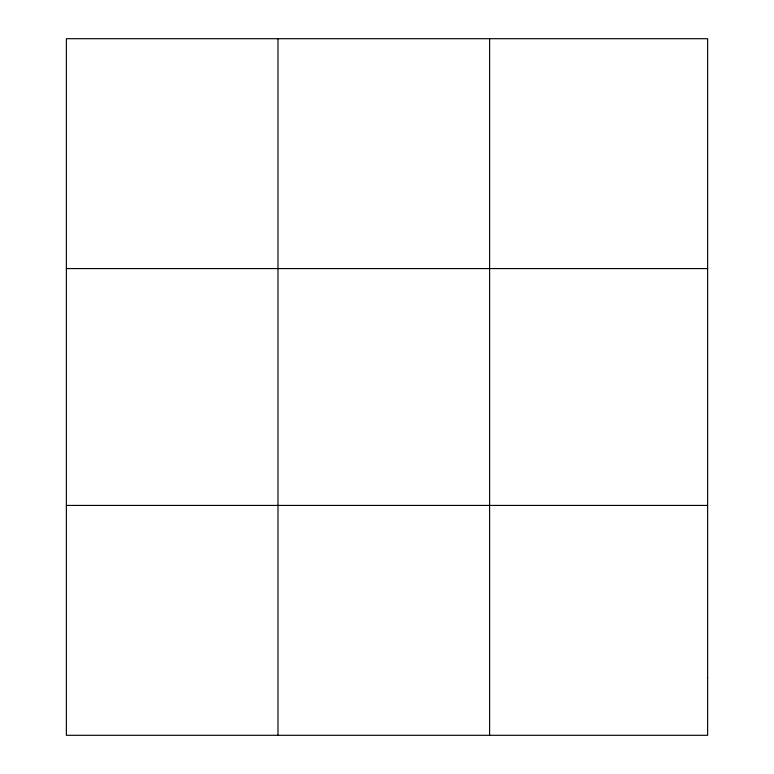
<?xml version="1.0" encoding="UTF-8"?>
<svg xmlns="http://www.w3.org/2000/svg" width="774" height="774" viewBox="0 0 774 774"><rect width="100%" height="100%" fill="white"/><g stroke="black" fill="none" stroke-linecap="round" stroke-linejoin="round"><path stroke-width="1.16" d="M277.982 735.3L277.982 38.7M489.603 735.3L489.603 38.7M66.37 268.578L707.63 268.578M66.37 505.422L707.63 505.422M707.63 677.831L707.63 735.3L66.37 735.3L66.37 38.7L707.63 38.7L707.63 677.831"/></g></svg>
